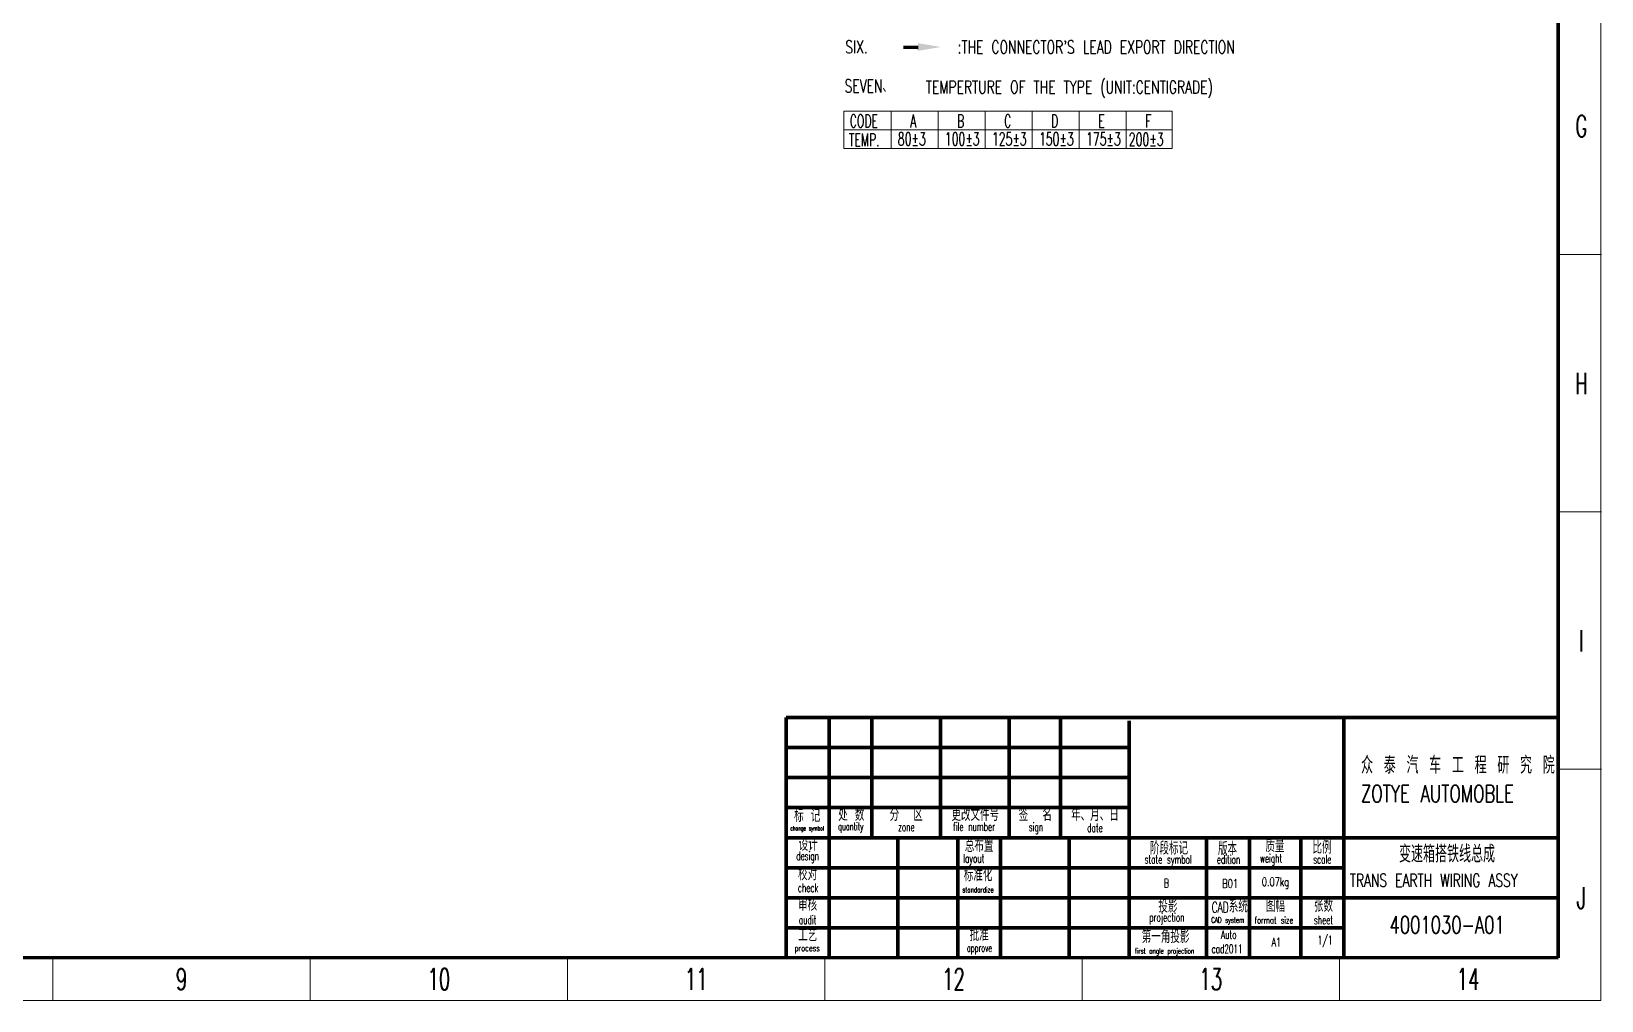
# Model space of a CAD drawing. Header units: millimetres. Extents: x 17 to 858, y 15 to 609.
# Drawn here: x 492 to 858.2, y 14.6 to 240.7 of the extents above; entities that cross this region are included whole.
import ezdxf

# ---------------------------------------------------------------- set-up
doc = ezdxf.new("R2010")
doc.units = ezdxf.units.MM
doc.layers.add('0Filament', color=7, linetype='Continuous', lineweight=20)
doc.layers.add('2FRAME', color=2, linetype='Continuous', lineweight=70)
doc.styles.add('HZ', font='txt.shx', dxfattribs={"width": 0.618, "height": 2.5, "bigfont": 'hztxt.shx'})
doc.styles.add('样式 1', font='txt.shx', dxfattribs={"width": 0.7})

msp = doc.modelspace()

# ---------------------------------------------------------------- hatches: boundary and pattern name
at = {"layer": '0Filament'}
msp.add_hatch(color=256, dxfattribs=at).paths.add_polyline_path([(698.714, 237.379), (695.308, 237.379), (695.308, 236.604), (698.714, 236.604)])

# ---------------------------------------------------------------- linework, layer by layer
for p, q in [((858.011, 608.626), (858.011, 14.626)), ((681.484, 213.33), (681.484, 222.097)), ((681.484, 222.097), (758.022, 222.097)), ((692.454, 213.33), (692.454, 222.097)), ((703.424, 213.33), (703.424, 222.097)), ((714.394, 213.33), (714.394, 222.097)), ((725.364, 213.33), (725.364, 222.097)), ((736.334, 213.33), (736.334, 222.097)), ((747.304, 213.33), (747.304, 222.097)), ((758.022, 222.097), (758.022, 213.33)), ((681.484, 217.714), (758.022, 217.714)), ((758.022, 213.33), (681.484, 213.33)), ((858.151, 188.626), (847.982, 188.626)), ((847.982, 128.626), (858.126, 128.626)), ((858.151, 68.626), (847.982, 68.626)), ((497.011, 14.626), (497.011, 24.645)), ((557.011, 14.626), (557.011, 24.645)), ((617.011, 14.626), (617.011, 24.645)), ((677.011, 14.626), (677.011, 24.645)), ((737.011, 14.626), (737.011, 24.645)), ((797.011, 14.626), (797.011, 24.645)), ((797.011, 14.626), (797.011, 24.645)), ((858.011, 14.626), (17.011, 14.626))]:
    msp.add_line(p, q, dxfattribs=at)
msp.add_lwpolyline([(698.714, 237.287), (698.714, 237.287), (698.714, 236.545), (698.714, 236.545)], close=True, dxfattribs=at)
msp.add_solid([(698.714, 237.936), (704.114, 237.036), (698.714, 236.136)], dxfattribs=at)
at = {"layer": '2FRAME'}
for p, q in [((848.011, 598.626), (848.011, 24.626)), ((848.011, 80.626), (668.011, 80.626)), ((848.011, 80.626), (668.011, 80.626)), ((668.011, 80.626), (668.011, 24.626)), ((678.011, 80.626), (678.011, 52.626)), ((688.011, 80.626), (688.011, 52.626)), ((704.011, 80.626), (704.011, 52.626)), ((720.011, 80.626), (720.011, 52.626)), ((732.011, 80.626), (732.011, 52.626)), ((798.011, 80.626), (798.011, 24.626)), ((748.011, 79.869), (748.011, 24.626)), ((668.011, 73.626), (748.011, 73.626)), ((668.011, 66.626), (748.011, 66.626)), ((668.011, 59.626), (748.011, 59.626)), ((668.011, 52.626), (798.011, 52.626)), ((678.011, 52.626), (678.011, 24.626)), ((694.011, 52.626), (694.011, 24.626)), ((708.011, 52.626), (708.011, 24.626)), ((718.011, 52.626), (718.011, 24.626)), ((734.011, 52.626), (734.011, 24.626)), ((766.011, 24.626), (766.011, 52.626)), ((776.011, 52.626), (776.011, 24.626)), ((788.011, 52.626), (788.011, 24.626)), ((798.011, 52.626), (848.011, 52.626)), ((668.011, 45.626), (748.011, 45.626)), ((748.011, 45.626), (798.011, 45.626)), ((668.011, 38.626), (748.011, 38.626)), ((748.011, 38.626), (848.011, 38.626)), ((668.011, 31.626), (748.011, 31.626)), ((748.011, 31.626), (798.011, 31.626)), ((848.011, 24.626), (27.151, 24.674))]:
    msp.add_line(p, q, dxfattribs=at)

# ---------------------------------------------------------------- texts
at = {"layer": '0Filament', "style": 'HZ'}
for s, height, width, p in [('SIX.', 3, 0.7, (681.792, 235.562)), (":THE CONNECTOR'S LEAD EXPORT DIRECTION", 3, 0.7, (707.96, 235.517)), ('SEVEN、', 3, 0.7, (681.622, 226.449)), ('TEMPERTURE OF THE TYPE (UNIT:CENTIGRADE)', 3, 0.7, (700.522, 226.179)), ('0.07kg', 2, 0.7, (778.923, 41.339)), ('1/1', 2, 0.67, (791.919, 27.749)), ('A1', 2, 0.67, (781.23, 27.28))]:
    msp.add_text(s, height=height, dxfattribs=dict(at, width=width)).set_placement(p)
for s, insert, char_height, width, attachment_point in [('CODE', (682.824, 221.262), 3, 18.7219, 1), ('A', (696.894, 221.262), 3, 18.7219, 1), ('B', (707.864, 221.262), 3, 18.7219, 1), ('C', (718.834, 221.262), 3, 18.7219, 1), ('D', (729.803, 221.262), 3, 18.7219, 1), ('E', (740.773, 221.262), 3, 18.7219, 1), ('F', (751.743, 221.262), 3, 18.7219, 1), ('G', (853.421, 218.551), 5, 50, 5), ('TEMP.', (682.634, 216.879), 3, 18.7219, 1), ('80{\\F|c134;±3}', (694.043, 217.098), 3, 18.7219, 1), ('100±3', (705.013, 217.098), 3, 18.7219, 1), ('125±3', (715.983, 217.098), 3, 18.7219, 1), ('150±3', (726.952, 217.098), 3, 18.7219, 1), ('175±3', (737.922, 217.098), 3, 18.7219, 1), ('200±3', (747.905, 216.988), 3, 18.7219, 1), ('H', (853.421, 158.551), 5, 50, 5), ('I', (853.421, 98.551), 5, 50, 5), ('{\\C7;标 记}', (672.896, 57.772), 3, 10, 5), ('处 数', (683.191, 58.02), 3, 10, 5), ('分  区', (696.011, 58.009), 3, 16, 5), ('更改文件号', (712.101, 58.02), 3, 16, 5), ('签  名', (726.101, 58.02), 3, 12, 5), ('年、月、日', (740.011, 58.009), 3, 16, 5), ('{\\C7;change symbol}', (672.896, 54.632), 1, 10, 5), ('{\\C7;quantity}', (683.068, 54.979), 1.8, 10, 5), ('{\\C7;zone}', (696.024, 55.117), 2, 16, 5), ('{\\C7;file number}', (711.822, 55.194), 2, 16, 5), ('{\\C7;sign}', (726.253, 54.809), 2, 12, 5), ('{\\C7;date}', (740.011, 54.938), 2, 16, 5), ('设计', (673.14, 51.069), 3, 10, 5), ('总布置', (713.011, 50.769), 3, 10, 5), ('阶段标记', (757.266, 50.172), 3, 26, 5), ('版本', (770.926, 48.573), 3, 9.7219, 8), ('{\\C7;质量}', (781.99, 50.734), 3, 11.575, 5), ('比例', (792.962, 50.372), 3, 12, 5), ('{\\W0.7;变速箱搭铁线总成}', (822.109, 48.83), 4, 50, 5), ('{\\C7;design}', (673.011, 48.044), 2, 10, 5), ('{\\C7;layout}', (709.293, 48.792), 2, 10, 1), ('{\\C7;state symbol}', (757.08, 47.235), 2, 18, 5), ('{\\C7;edition}', (771.168, 47.554), 2, 10, 5), ('{\\C7;weight}', (778.493, 48.806), 2, 11.6956, 1), ('{\\C7;scale}', (793.011, 47.589), 2, 10, 5), ('校对', (673.011, 44.176), 3, 10, 5), ('标准化', (712.759, 43.959), 3, 10, 5), ('{\\W0.7;TRANS EARTH WIRING ASSY}', (799.4, 44.169), 3, 54.21307, 1), ('{\\C7;check}', (673.124, 40.952), 2, 10, 5), ('{\\C7;standardize}', (712.725, 40.486), 1.25, 10, 5), ('{\\W0.7;B}', (756.664, 42.011), 2, 7.33254, 5), ('{\\W0.7;B01}', (769.702, 42.914), 2, 17.92697, 1), ('J', (853.421, 38.551), 5, 50, 5), ('审核', (673.011, 37.061), 3, 10, 5), ('{\\C7;投影}', (757.011, 36.66), 3, 18, 5), ('{\\C7;CAD\\H1.2x;系统}', (771.453, 36.66), 2.5, 9.9289, 5), ('图幅', (782.072, 36.813), 3, 12, 5), ('{\\C7;张数}', (793.293, 36.807), 3, 10.2521, 5), ('{\\C7;audit}', (673.011, 33.471), 2, 10, 5), ('{\\C7;projection}', (756.783, 33.716), 2, 18.4458, 5), ('{\\C7;CAD system}', (770.97, 33.215), 1.25, 9.2394, 5), ('{\\C7;format size}', (777.235, 34.142), 1.5, 12, 1), ('{\\C7;sheet}', (793.293, 33.431), 2, 10.4886, 5), ('{\\W0.7;4001030-A01}', (822.141, 32.295), 4, 50, 5), ('工艺', (673.011, 29.935), 3, 10, 5), ('批准', (713.011, 29.995), 3, 10, 5), ('第一角投影', (756.479, 29.541), 3, 18, 5), ('  Auto\\Pcad2011', (767.218, 31.015), 2, 32.59722, 1), ('{\\C7;process}', (672.886, 26.625), 1.5, 10, 5), ('{\\C7;approve}', (713.079, 26.609), 1.8, 10, 5), ('first angle projection', (756.24, 26), 1.25, 18, 5), ('9', (527.011, 19.636), 5, 50, 5), ('10', (587.011, 19.636), 5, 50, 5), ('11', (647.011, 19.636), 5, 50, 5), ('12', (707.011, 19.636), 5, 50, 5), ('13', (767.011, 19.636), 5, 50, 5), ('14', (827.011, 19.636), 5, 50, 5)]:
    msp.add_mtext(s, dxfattribs=dict(at, insert=insert, char_height=char_height, width=width, attachment_point=attachment_point))
at = {"layer": '0Filament', "color": 1, "lineweight": 30, "insert": (802.059, 71.553), "char_height": 4, "width": 50, "attachment_point": 1, "style": '样式 1'}
msp.add_mtext('{\\Ftxt,hztxt|c134;众 泰 汽 车 工 程 研 究 院}\\PZOTYE AUTOMOBLE', dxfattribs=at)

doc.saveas('drawing.dxf')
